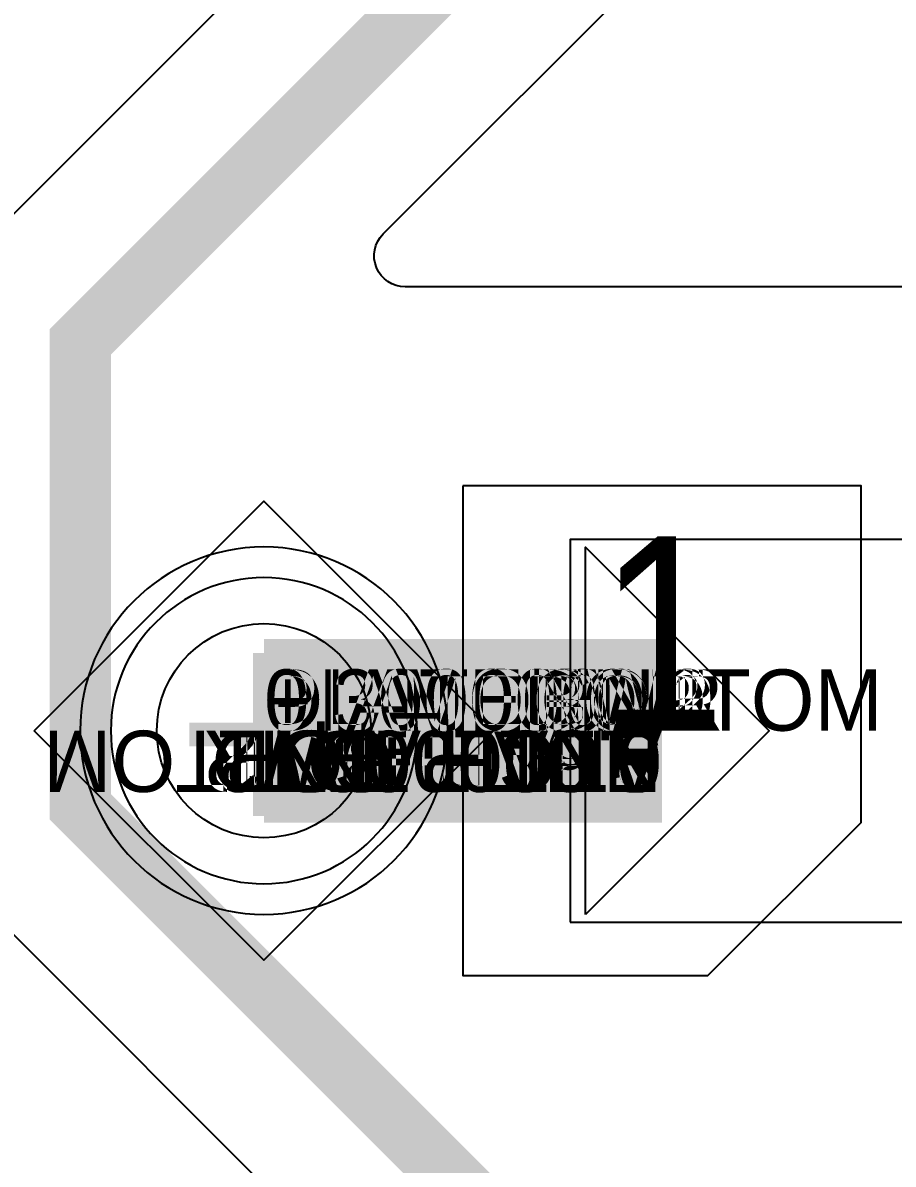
# Model space of a CAD drawing. Extents: x 0 to 323, y 0 to 320.
# Drawn here: x 21.562 to 24.405, y 106.084 to 109.812 of the extents above; entities that cross this region are included whole.
import ezdxf
from ezdxf.enums import TextEntityAlignment as Align

# ---------------------------------------------------------------- set-up
doc = ezdxf.new("R2010")
doc.units = 0
doc.header["$MEASUREMENT"] = 0
doc.layers.get('0').update_dxf_attribs({"linetype": 'CONTINUOUS'})
for name, color, linetype in [('CDN_FIGURES', 7, 'CONTINUOUS'), ('ETCH_BOTTOM', 7, 'CONTINUOUS'), ('ETCH_GND', 3, 'CONTINUOUS'), ('ETCH_INT1', 4, 'CONTINUOUS'), ('ETCH_INT2', 5, 'CONTINUOUS'), ('ETCH_PWR', 6, 'CONTINUOUS'), ('ETCH_TOP', 2, 'CONTINUOUS'), ('MANUFACTURING_NCLEGEND-1-6', 8, 'CONTINUOUS'), ('PACKAGE_GEOMETRY_ASSEMBLY_TOP', 11, 'CONTINUOUS'), ('PACKAGE_GEOMETRY_PIN_NUMBER', 9, 'CONTINUOUS')]:
    doc.layers.add(name, color=color, linetype=linetype)

# ---------------------------------------------------------------- blocks, each defined once
blk = doc.blocks.new('PAD_INFO')
for tag in ['SHAPE_TYPE', 'PAD_HEIGHT', 'PAD_LAYER', 'PAD_TYPE', 'PAD_WIDTH']:
    blk.add_attdef(tag, (0, 0), '', height=0.2)
at = {"flags": 2}
blk.add_attdef('CDN_TYPE', (0, 0), '', height=0.2, dxfattribs=at)
blk = doc.blocks.new('DRILL_INFO')
at = {"flags": 2}
blk.add_attdef('CDN_TYPE', (0, 0), '', height=0.2, dxfattribs=at)
for tag in ['FSHAPE', 'FCHAR', 'DRILL_HEIGHT', 'DIAMETER', 'PLATED', 'DRILL_WIDTH']:
    blk.add_attdef(tag, (0, 0), '', height=0.2)
blk = doc.blocks.new('VIA0700X0300')
at = {"layer": 'ETCH_BOTTOM'}
blk.add_circle((0, 0), 0.35, dxfattribs=at)
at = {"layer": 'ETCH_GND'}
blk.add_circle((0, 0), 0.35, dxfattribs=at)
at = {"layer": 'ETCH_INT1'}
blk.add_circle((0, 0), 0.35, dxfattribs=at)
at = {"layer": 'ETCH_INT2'}
blk.add_circle((0, 0), 0.35, dxfattribs=at)
at = {"layer": 'ETCH_PWR'}
blk.add_circle((0, 0), 0.35, dxfattribs=at)
at = {"layer": 'ETCH_TOP'}
blk.add_circle((0, 0), 0.35, dxfattribs=at)
ref = blk.add_blockref('PAD_INFO', (0, 0))
ref.add_attrib('PAD_LAYER', 'ETCH_TOP', (0, 0), dxfattribs={"height": 0.2})
ref.add_attrib('SHAPE_TYPE', 'NULL', (0, 0), dxfattribs={"height": 0.2})
ref.add_attrib('PAD_TYPE', 'ANTIPAD', (0, 0), dxfattribs={"height": 0.2})
ref.add_attrib('PAD_WIDTH', '0.000000', (0, 0), dxfattribs={"height": 0.2})
ref.add_attrib('PAD_HEIGHT', '0.000000', (0, 0), dxfattribs={"height": 0.2})
ref = blk.add_blockref('PAD_INFO', (0, 0))
ref.add_attrib('PAD_LAYER', 'ETCH_GND', (0, 0), dxfattribs={"height": 0.2})
ref.add_attrib('SHAPE_TYPE', 'NULL', (0, 0), dxfattribs={"height": 0.2})
ref.add_attrib('PAD_TYPE', 'ANTIPAD', (0, 0), dxfattribs={"height": 0.2})
ref.add_attrib('PAD_WIDTH', '0.000000', (0, 0), dxfattribs={"height": 0.2})
ref.add_attrib('PAD_HEIGHT', '0.000000', (0, 0), dxfattribs={"height": 0.2})
ref = blk.add_blockref('PAD_INFO', (0, 0))
ref.add_attrib('PAD_LAYER', 'ETCH_INT1', (0, 0), dxfattribs={"height": 0.2})
ref.add_attrib('SHAPE_TYPE', 'NULL', (0, 0), dxfattribs={"height": 0.2})
ref.add_attrib('PAD_TYPE', 'ANTIPAD', (0, 0), dxfattribs={"height": 0.2})
ref.add_attrib('PAD_WIDTH', '0.000000', (0, 0), dxfattribs={"height": 0.2})
ref.add_attrib('PAD_HEIGHT', '0.000000', (0, 0), dxfattribs={"height": 0.2})
ref = blk.add_blockref('PAD_INFO', (0, 0))
ref.add_attrib('PAD_LAYER', 'ETCH_INT2', (0, 0), dxfattribs={"height": 0.2})
ref.add_attrib('SHAPE_TYPE', 'NULL', (0, 0), dxfattribs={"height": 0.2})
ref.add_attrib('PAD_TYPE', 'ANTIPAD', (0, 0), dxfattribs={"height": 0.2})
ref.add_attrib('PAD_WIDTH', '0.000000', (0, 0), dxfattribs={"height": 0.2})
ref.add_attrib('PAD_HEIGHT', '0.000000', (0, 0), dxfattribs={"height": 0.2})
ref = blk.add_blockref('PAD_INFO', (0, 0))
ref.add_attrib('PAD_LAYER', 'ETCH_PWR', (0, 0), dxfattribs={"height": 0.2})
ref.add_attrib('SHAPE_TYPE', 'NULL', (0, 0), dxfattribs={"height": 0.2})
ref.add_attrib('PAD_TYPE', 'ANTIPAD', (0, 0), dxfattribs={"height": 0.2})
ref.add_attrib('PAD_WIDTH', '0.000000', (0, 0), dxfattribs={"height": 0.2})
ref.add_attrib('PAD_HEIGHT', '0.000000', (0, 0), dxfattribs={"height": 0.2})
ref = blk.add_blockref('PAD_INFO', (0, 0))
ref.add_attrib('PAD_LAYER', 'ETCH_BOTTOM', (0, 0), dxfattribs={"height": 0.2})
ref.add_attrib('SHAPE_TYPE', 'NULL', (0, 0), dxfattribs={"height": 0.2})
ref.add_attrib('PAD_TYPE', 'ANTIPAD', (0, 0), dxfattribs={"height": 0.2})
ref.add_attrib('PAD_WIDTH', '0.000000', (0, 0), dxfattribs={"height": 0.2})
ref.add_attrib('PAD_HEIGHT', '0.000000', (0, 0), dxfattribs={"height": 0.2})
ref = blk.add_blockref('PAD_INFO', (0, 0))
ref.add_attrib('PAD_LAYER', 'ETCH_TOP', (0, 0), dxfattribs={"height": 0.2})
ref.add_attrib('SHAPE_TYPE', 'NULL', (0, 0), dxfattribs={"height": 0.2})
ref.add_attrib('PAD_TYPE', 'THERMAL', (0, 0), dxfattribs={"height": 0.2})
ref.add_attrib('PAD_WIDTH', '0.000000', (0, 0), dxfattribs={"height": 0.2})
ref.add_attrib('PAD_HEIGHT', '0.000000', (0, 0), dxfattribs={"height": 0.2})
ref = blk.add_blockref('PAD_INFO', (0, 0))
ref.add_attrib('PAD_LAYER', 'ETCH_GND', (0, 0), dxfattribs={"height": 0.2})
ref.add_attrib('SHAPE_TYPE', 'NULL', (0, 0), dxfattribs={"height": 0.2})
ref.add_attrib('PAD_TYPE', 'THERMAL', (0, 0), dxfattribs={"height": 0.2})
ref.add_attrib('PAD_WIDTH', '0.000000', (0, 0), dxfattribs={"height": 0.2})
ref.add_attrib('PAD_HEIGHT', '0.000000', (0, 0), dxfattribs={"height": 0.2})
ref = blk.add_blockref('PAD_INFO', (0, 0))
ref.add_attrib('PAD_LAYER', 'ETCH_INT1', (0, 0), dxfattribs={"height": 0.2})
ref.add_attrib('SHAPE_TYPE', 'NULL', (0, 0), dxfattribs={"height": 0.2})
ref.add_attrib('PAD_TYPE', 'THERMAL', (0, 0), dxfattribs={"height": 0.2})
ref.add_attrib('PAD_WIDTH', '0.000000', (0, 0), dxfattribs={"height": 0.2})
ref.add_attrib('PAD_HEIGHT', '0.000000', (0, 0), dxfattribs={"height": 0.2})
ref = blk.add_blockref('PAD_INFO', (0, 0))
ref.add_attrib('PAD_LAYER', 'ETCH_INT2', (0, 0), dxfattribs={"height": 0.2})
ref.add_attrib('SHAPE_TYPE', 'NULL', (0, 0), dxfattribs={"height": 0.2})
ref.add_attrib('PAD_TYPE', 'THERMAL', (0, 0), dxfattribs={"height": 0.2})
ref.add_attrib('PAD_WIDTH', '0.000000', (0, 0), dxfattribs={"height": 0.2})
ref.add_attrib('PAD_HEIGHT', '0.000000', (0, 0), dxfattribs={"height": 0.2})
ref = blk.add_blockref('PAD_INFO', (0, 0))
ref.add_attrib('PAD_LAYER', 'ETCH_PWR', (0, 0), dxfattribs={"height": 0.2})
ref.add_attrib('SHAPE_TYPE', 'NULL', (0, 0), dxfattribs={"height": 0.2})
ref.add_attrib('PAD_TYPE', 'THERMAL', (0, 0), dxfattribs={"height": 0.2})
ref.add_attrib('PAD_WIDTH', '0.000000', (0, 0), dxfattribs={"height": 0.2})
ref.add_attrib('PAD_HEIGHT', '0.000000', (0, 0), dxfattribs={"height": 0.2})
ref = blk.add_blockref('PAD_INFO', (0, 0))
ref.add_attrib('PAD_LAYER', 'ETCH_BOTTOM', (0, 0), dxfattribs={"height": 0.2})
ref.add_attrib('SHAPE_TYPE', 'NULL', (0, 0), dxfattribs={"height": 0.2})
ref.add_attrib('PAD_TYPE', 'THERMAL', (0, 0), dxfattribs={"height": 0.2})
ref.add_attrib('PAD_WIDTH', '0.000000', (0, 0), dxfattribs={"height": 0.2})
ref.add_attrib('PAD_HEIGHT', '0.000000', (0, 0), dxfattribs={"height": 0.2})
ref = blk.add_blockref('PAD_INFO', (0, 0))
ref.add_attrib('PAD_LAYER', 'ETCH_TOP', (0, 0), dxfattribs={"height": 0.2})
ref.add_attrib('SHAPE_TYPE', 'CIRCLE', (0, 0), dxfattribs={"height": 0.2})
ref.add_attrib('PAD_TYPE', 'REGULAR', (0, 0), dxfattribs={"height": 0.2})
ref.add_attrib('PAD_WIDTH', '0.700000', (0, 0), dxfattribs={"height": 0.2})
ref.add_attrib('PAD_HEIGHT', '0.700000', (0, 0), dxfattribs={"height": 0.2})
ref = blk.add_blockref('PAD_INFO', (0, 0))
ref.add_attrib('PAD_LAYER', 'ETCH_GND', (0, 0), dxfattribs={"height": 0.2})
ref.add_attrib('SHAPE_TYPE', 'CIRCLE', (0, 0), dxfattribs={"height": 0.2})
ref.add_attrib('PAD_TYPE', 'REGULAR', (0, 0), dxfattribs={"height": 0.2})
ref.add_attrib('PAD_WIDTH', '0.700000', (0, 0), dxfattribs={"height": 0.2})
ref.add_attrib('PAD_HEIGHT', '0.700000', (0, 0), dxfattribs={"height": 0.2})
ref = blk.add_blockref('PAD_INFO', (0, 0))
ref.add_attrib('PAD_LAYER', 'ETCH_INT1', (0, 0), dxfattribs={"height": 0.2})
ref.add_attrib('SHAPE_TYPE', 'CIRCLE', (0, 0), dxfattribs={"height": 0.2})
ref.add_attrib('PAD_TYPE', 'REGULAR', (0, 0), dxfattribs={"height": 0.2})
ref.add_attrib('PAD_WIDTH', '0.700000', (0, 0), dxfattribs={"height": 0.2})
ref.add_attrib('PAD_HEIGHT', '0.700000', (0, 0), dxfattribs={"height": 0.2})
ref = blk.add_blockref('PAD_INFO', (0, 0))
ref.add_attrib('PAD_LAYER', 'ETCH_INT2', (0, 0), dxfattribs={"height": 0.2})
ref.add_attrib('SHAPE_TYPE', 'CIRCLE', (0, 0), dxfattribs={"height": 0.2})
ref.add_attrib('PAD_TYPE', 'REGULAR', (0, 0), dxfattribs={"height": 0.2})
ref.add_attrib('PAD_WIDTH', '0.700000', (0, 0), dxfattribs={"height": 0.2})
ref.add_attrib('PAD_HEIGHT', '0.700000', (0, 0), dxfattribs={"height": 0.2})
ref = blk.add_blockref('PAD_INFO', (0, 0))
ref.add_attrib('PAD_LAYER', 'ETCH_PWR', (0, 0), dxfattribs={"height": 0.2})
ref.add_attrib('SHAPE_TYPE', 'CIRCLE', (0, 0), dxfattribs={"height": 0.2})
ref.add_attrib('PAD_TYPE', 'REGULAR', (0, 0), dxfattribs={"height": 0.2})
ref.add_attrib('PAD_WIDTH', '0.700000', (0, 0), dxfattribs={"height": 0.2})
ref.add_attrib('PAD_HEIGHT', '0.700000', (0, 0), dxfattribs={"height": 0.2})
ref = blk.add_blockref('PAD_INFO', (0, 0))
ref.add_attrib('PAD_LAYER', 'ETCH_BOTTOM', (0, 0), dxfattribs={"height": 0.2})
ref.add_attrib('SHAPE_TYPE', 'CIRCLE', (0, 0), dxfattribs={"height": 0.2})
ref.add_attrib('PAD_TYPE', 'REGULAR', (0, 0), dxfattribs={"height": 0.2})
ref.add_attrib('PAD_WIDTH', '0.700000', (0, 0), dxfattribs={"height": 0.2})
ref.add_attrib('PAD_HEIGHT', '0.700000', (0, 0), dxfattribs={"height": 0.2})
ref = blk.add_blockref('DRILL_INFO', (0, 0))
ref.add_attrib('DIAMETER', '0.300000', (0, 0), dxfattribs={"height": 0.2})
ref.add_attrib('PLATED', 'PLATED', (0, 0), dxfattribs={"height": 0.2})
ref.add_attrib('FSHAPE', 'DIAMOND', (0, 0), dxfattribs={"height": 0.2})
ref.add_attrib('FCHAR', '+', (0, 0), dxfattribs={"height": 0.2})
ref.add_attrib('DRILL_WIDTH', '1.500000', (0, 0), dxfattribs={"height": 0.2})
ref.add_attrib('DRILL_HEIGHT', '1.500000', (0, 0), dxfattribs={"height": 0.2})
for tag in ['CDN_TYPE', 'PIN']:
    blk.add_attdef(tag, (0, 0), '', height=0.2)
at = {"flags": 2}
for tag in ['PSTKNAME', 'BBV']:
    blk.add_attdef(tag, (0, 0), '', height=0.2, dxfattribs=at)
blk = doc.blocks.new('FIGURE_DIAMOND')
at = {"layer": 'CDN_FIGURES'}
blk.add_lwpolyline([(-0.5, 0), (0, 0.5), (0.5, 0), (0, -0.5)], close=True, dxfattribs=at)
blk = doc.blocks.new('RC1300X1600TS_VD')
at = {"layer": 'ETCH_TOP'}
blk.add_lwpolyline([(0.65, -0.8), (0.65, 0.8), (-0.15, 0.8), (-0.65, 0.3), (-0.65, -0.8)], close=True, dxfattribs=at)
ref = blk.add_blockref('PAD_INFO', (0, 0))
ref.add_attrib('PAD_LAYER', 'ETCH_TOP', (0, 0), dxfattribs={"height": 0.2})
ref.add_attrib('SHAPE_TYPE', 'NULL', (0, 0), dxfattribs={"height": 0.2})
ref.add_attrib('PAD_TYPE', 'ANTIPAD', (0, 0), dxfattribs={"height": 0.2})
ref.add_attrib('PAD_WIDTH', '0.000000', (0, 0), dxfattribs={"height": 0.2})
ref.add_attrib('PAD_HEIGHT', '0.000000', (0, 0), dxfattribs={"height": 0.2})
ref = blk.add_blockref('PAD_INFO', (0, 0))
ref.add_attrib('PAD_LAYER', 'ETCH_GND', (0, 0), dxfattribs={"height": 0.2})
ref.add_attrib('SHAPE_TYPE', 'NULL', (0, 0), dxfattribs={"height": 0.2})
ref.add_attrib('PAD_TYPE', 'ANTIPAD', (0, 0), dxfattribs={"height": 0.2})
ref.add_attrib('PAD_WIDTH', '0.000000', (0, 0), dxfattribs={"height": 0.2})
ref.add_attrib('PAD_HEIGHT', '0.000000', (0, 0), dxfattribs={"height": 0.2})
ref = blk.add_blockref('PAD_INFO', (0, 0))
ref.add_attrib('PAD_LAYER', 'ETCH_INT1', (0, 0), dxfattribs={"height": 0.2})
ref.add_attrib('SHAPE_TYPE', 'NULL', (0, 0), dxfattribs={"height": 0.2})
ref.add_attrib('PAD_TYPE', 'ANTIPAD', (0, 0), dxfattribs={"height": 0.2})
ref.add_attrib('PAD_WIDTH', '0.000000', (0, 0), dxfattribs={"height": 0.2})
ref.add_attrib('PAD_HEIGHT', '0.000000', (0, 0), dxfattribs={"height": 0.2})
ref = blk.add_blockref('PAD_INFO', (0, 0))
ref.add_attrib('PAD_LAYER', 'ETCH_INT2', (0, 0), dxfattribs={"height": 0.2})
ref.add_attrib('SHAPE_TYPE', 'NULL', (0, 0), dxfattribs={"height": 0.2})
ref.add_attrib('PAD_TYPE', 'ANTIPAD', (0, 0), dxfattribs={"height": 0.2})
ref.add_attrib('PAD_WIDTH', '0.000000', (0, 0), dxfattribs={"height": 0.2})
ref.add_attrib('PAD_HEIGHT', '0.000000', (0, 0), dxfattribs={"height": 0.2})
ref = blk.add_blockref('PAD_INFO', (0, 0))
ref.add_attrib('PAD_LAYER', 'ETCH_PWR', (0, 0), dxfattribs={"height": 0.2})
ref.add_attrib('SHAPE_TYPE', 'NULL', (0, 0), dxfattribs={"height": 0.2})
ref.add_attrib('PAD_TYPE', 'ANTIPAD', (0, 0), dxfattribs={"height": 0.2})
ref.add_attrib('PAD_WIDTH', '0.000000', (0, 0), dxfattribs={"height": 0.2})
ref.add_attrib('PAD_HEIGHT', '0.000000', (0, 0), dxfattribs={"height": 0.2})
ref = blk.add_blockref('PAD_INFO', (0, 0))
ref.add_attrib('PAD_LAYER', 'ETCH_BOTTOM', (0, 0), dxfattribs={"height": 0.2})
ref.add_attrib('SHAPE_TYPE', 'NULL', (0, 0), dxfattribs={"height": 0.2})
ref.add_attrib('PAD_TYPE', 'ANTIPAD', (0, 0), dxfattribs={"height": 0.2})
ref.add_attrib('PAD_WIDTH', '0.000000', (0, 0), dxfattribs={"height": 0.2})
ref.add_attrib('PAD_HEIGHT', '0.000000', (0, 0), dxfattribs={"height": 0.2})
ref = blk.add_blockref('PAD_INFO', (0, 0))
ref.add_attrib('PAD_LAYER', 'ETCH_TOP', (0, 0), dxfattribs={"height": 0.2})
ref.add_attrib('SHAPE_TYPE', 'NULL', (0, 0), dxfattribs={"height": 0.2})
ref.add_attrib('PAD_TYPE', 'THERMAL', (0, 0), dxfattribs={"height": 0.2})
ref.add_attrib('PAD_WIDTH', '0.000000', (0, 0), dxfattribs={"height": 0.2})
ref.add_attrib('PAD_HEIGHT', '0.000000', (0, 0), dxfattribs={"height": 0.2})
ref = blk.add_blockref('PAD_INFO', (0, 0))
ref.add_attrib('PAD_LAYER', 'ETCH_GND', (0, 0), dxfattribs={"height": 0.2})
ref.add_attrib('SHAPE_TYPE', 'NULL', (0, 0), dxfattribs={"height": 0.2})
ref.add_attrib('PAD_TYPE', 'THERMAL', (0, 0), dxfattribs={"height": 0.2})
ref.add_attrib('PAD_WIDTH', '0.000000', (0, 0), dxfattribs={"height": 0.2})
ref.add_attrib('PAD_HEIGHT', '0.000000', (0, 0), dxfattribs={"height": 0.2})
ref = blk.add_blockref('PAD_INFO', (0, 0))
ref.add_attrib('PAD_LAYER', 'ETCH_INT1', (0, 0), dxfattribs={"height": 0.2})
ref.add_attrib('SHAPE_TYPE', 'NULL', (0, 0), dxfattribs={"height": 0.2})
ref.add_attrib('PAD_TYPE', 'THERMAL', (0, 0), dxfattribs={"height": 0.2})
ref.add_attrib('PAD_WIDTH', '0.000000', (0, 0), dxfattribs={"height": 0.2})
ref.add_attrib('PAD_HEIGHT', '0.000000', (0, 0), dxfattribs={"height": 0.2})
ref = blk.add_blockref('PAD_INFO', (0, 0))
ref.add_attrib('PAD_LAYER', 'ETCH_INT2', (0, 0), dxfattribs={"height": 0.2})
ref.add_attrib('SHAPE_TYPE', 'NULL', (0, 0), dxfattribs={"height": 0.2})
ref.add_attrib('PAD_TYPE', 'THERMAL', (0, 0), dxfattribs={"height": 0.2})
ref.add_attrib('PAD_WIDTH', '0.000000', (0, 0), dxfattribs={"height": 0.2})
ref.add_attrib('PAD_HEIGHT', '0.000000', (0, 0), dxfattribs={"height": 0.2})
ref = blk.add_blockref('PAD_INFO', (0, 0))
ref.add_attrib('PAD_LAYER', 'ETCH_PWR', (0, 0), dxfattribs={"height": 0.2})
ref.add_attrib('SHAPE_TYPE', 'NULL', (0, 0), dxfattribs={"height": 0.2})
ref.add_attrib('PAD_TYPE', 'THERMAL', (0, 0), dxfattribs={"height": 0.2})
ref.add_attrib('PAD_WIDTH', '0.000000', (0, 0), dxfattribs={"height": 0.2})
ref.add_attrib('PAD_HEIGHT', '0.000000', (0, 0), dxfattribs={"height": 0.2})
ref = blk.add_blockref('PAD_INFO', (0, 0))
ref.add_attrib('PAD_LAYER', 'ETCH_BOTTOM', (0, 0), dxfattribs={"height": 0.2})
ref.add_attrib('SHAPE_TYPE', 'NULL', (0, 0), dxfattribs={"height": 0.2})
ref.add_attrib('PAD_TYPE', 'THERMAL', (0, 0), dxfattribs={"height": 0.2})
ref.add_attrib('PAD_WIDTH', '0.000000', (0, 0), dxfattribs={"height": 0.2})
ref.add_attrib('PAD_HEIGHT', '0.000000', (0, 0), dxfattribs={"height": 0.2})
ref = blk.add_blockref('PAD_INFO', (0, 0))
ref.add_attrib('PAD_LAYER', 'ETCH_GND', (0, 0), dxfattribs={"height": 0.2})
ref.add_attrib('SHAPE_TYPE', 'NULL', (0, 0), dxfattribs={"height": 0.2})
ref.add_attrib('PAD_TYPE', 'REGULAR', (0, 0), dxfattribs={"height": 0.2})
ref.add_attrib('PAD_WIDTH', '0.000000', (0, 0), dxfattribs={"height": 0.2})
ref.add_attrib('PAD_HEIGHT', '0.000000', (0, 0), dxfattribs={"height": 0.2})
ref = blk.add_blockref('PAD_INFO', (0, 0))
ref.add_attrib('PAD_LAYER', 'ETCH_INT1', (0, 0), dxfattribs={"height": 0.2})
ref.add_attrib('SHAPE_TYPE', 'NULL', (0, 0), dxfattribs={"height": 0.2})
ref.add_attrib('PAD_TYPE', 'REGULAR', (0, 0), dxfattribs={"height": 0.2})
ref.add_attrib('PAD_WIDTH', '0.000000', (0, 0), dxfattribs={"height": 0.2})
ref.add_attrib('PAD_HEIGHT', '0.000000', (0, 0), dxfattribs={"height": 0.2})
ref = blk.add_blockref('PAD_INFO', (0, 0))
ref.add_attrib('PAD_LAYER', 'ETCH_INT2', (0, 0), dxfattribs={"height": 0.2})
ref.add_attrib('SHAPE_TYPE', 'NULL', (0, 0), dxfattribs={"height": 0.2})
ref.add_attrib('PAD_TYPE', 'REGULAR', (0, 0), dxfattribs={"height": 0.2})
ref.add_attrib('PAD_WIDTH', '0.000000', (0, 0), dxfattribs={"height": 0.2})
ref.add_attrib('PAD_HEIGHT', '0.000000', (0, 0), dxfattribs={"height": 0.2})
ref = blk.add_blockref('PAD_INFO', (0, 0))
ref.add_attrib('PAD_LAYER', 'ETCH_PWR', (0, 0), dxfattribs={"height": 0.2})
ref.add_attrib('SHAPE_TYPE', 'NULL', (0, 0), dxfattribs={"height": 0.2})
ref.add_attrib('PAD_TYPE', 'REGULAR', (0, 0), dxfattribs={"height": 0.2})
ref.add_attrib('PAD_WIDTH', '0.000000', (0, 0), dxfattribs={"height": 0.2})
ref.add_attrib('PAD_HEIGHT', '0.000000', (0, 0), dxfattribs={"height": 0.2})
ref = blk.add_blockref('PAD_INFO', (0, 0))
ref.add_attrib('PAD_LAYER', 'ETCH_BOTTOM', (0, 0), dxfattribs={"height": 0.2})
ref.add_attrib('SHAPE_TYPE', 'NULL', (0, 0), dxfattribs={"height": 0.2})
ref.add_attrib('PAD_TYPE', 'REGULAR', (0, 0), dxfattribs={"height": 0.2})
ref.add_attrib('PAD_WIDTH', '0.000000', (0, 0), dxfattribs={"height": 0.2})
ref.add_attrib('PAD_HEIGHT', '0.000000', (0, 0), dxfattribs={"height": 0.2})
ref = blk.add_blockref('DRILL_INFO', (0, 0))
ref.add_attrib('DIAMETER', '0.000000', (0, 0), dxfattribs={"height": 0.2})
ref.add_attrib('PLATED', 'PLATED', (0, 0), dxfattribs={"height": 0.2})
ref.add_attrib('FSHAPE', 'NULL', (0, 0), dxfattribs={"height": 0.2})
ref.add_attrib('DRILL_WIDTH', '0.000000', (0, 0), dxfattribs={"height": 0.2})
ref.add_attrib('DRILL_HEIGHT', '0.000000', (0, 0), dxfattribs={"height": 0.2})
ref = blk.add_blockref('PAD_INFO', (0, 0))
ref.add_attrib('PAD_LAYER', 'ETCH_TOP', (0, 0), dxfattribs={"height": 0.2})
ref.add_attrib('SHAPE_TYPE', 'SHAPE', (0, 0), dxfattribs={"height": 0.2})
ref.add_attrib('PAD_TYPE', 'REGULAR', (0, 0), dxfattribs={"height": 0.2})
ref.add_attrib('PAD_WIDTH', '1.300000', (0, 0), dxfattribs={"height": 0.2})
ref.add_attrib('PAD_HEIGHT', '1.600000', (0, 0), dxfattribs={"height": 0.2})
for tag in ['CDN_TYPE', 'PIN']:
    blk.add_attdef(tag, (0, 0), '', height=0.2)
at = {"flags": 2}
for tag in ['PSTKNAME', 'BBV']:
    blk.add_attdef(tag, (0, 0), '', height=0.2, dxfattribs=at)
blk = doc.blocks.new('F330')
at = {"layer": 'PACKAGE_GEOMETRY_ASSEMBLY_TOP'}
for points in [[(-1.15, -0.625), (1.15, -0.625), (1.15, 0.625), (-1.15, 0.625)], [(-1.1, -0.6), (-1.1, 0.6), (-0.5, 0)]]:
    blk.add_lwpolyline(points, close=True, dxfattribs=at)
at = {"layer": 'ETCH_TOP'}
ref = blk.add_blockref('RC1300X1600TS_VD', (-0.85, 0), dxfattribs=dict(at, rotation=180))
ref.add_attrib('CDN_TYPE', 'PIN', (0, 0), dxfattribs={"height": 0.2})
ref.add_attrib('PIN', '1', (0, 0), dxfattribs={"height": 0.2})
at = {"flags": 2}
for tag in ['SYMBOL_TYPE', 'CDN_TYPE', 'REFDES']:
    blk.add_attdef(tag, (0, 0), '', height=0.2, dxfattribs=at)

msp = doc.modelspace()

# ---------------------------------------------------------------- linework, layer by layer
at = {"layer": 'ETCH_BOTTOM'}
msp.add_lwpolyline([(22.35, 108.1001, 1), (22.35, 106.8999, 1)], format="xyb", close=True, dxfattribs=at)
at = {"layer": 'ETCH_GND'}
msp.add_lwpolyline([(22.8501, 107.5, 1), (21.8499, 107.5, 1)], format="xyb", close=True, dxfattribs=at)
at = {"layer": 'ETCH_INT1'}
msp.add_lwpolyline([(22.9501, 107.5, 1), (21.7499, 107.5, 1)], format="xyb", close=True, dxfattribs=at)
at = {"layer": 'ETCH_INT2'}
msp.add_lwpolyline([(22.8501, 107.5, 1), (21.8499, 107.5, 1)], format="xyb", close=True, dxfattribs=at)
at = {"layer": 'ETCH_TOP'}
for points, format in [([(32.7761, 107.9251), (31.5501, 107.9251), (31.5501, 109.0001), (26.8499, 109.0001), (26.8499, 108.1501), (26.6501, 108.1501), (26.6501, 108.9501), (22.8114, 108.9501, -0.668179), (22.7397, 109.1232), (24.5495, 110.933), (24.58, 110.9217, 4.577307), (23.9017, 111.6), (23.913, 111.5695), (21.2999, 108.9564), (21.2999, 107.065), (22.6323, 105.7325, -0.404237), (22.6347, 105.5916, 0.043559), (22.5811, 105.5231), (22.5661, 105.5001), (18.1501, 105.5001), (18.1501, 105.9001), (14.0999, 105.9001)], "xyb"), ([(24.98, 112, 0.2, 0.2, 0), (21.75, 108.77, 0.2, 0.2, 0), (21.75, 107.2514, 0.2, 0.2, 0), (23.1514, 105.85, 0.2, 0.2, 0), (23.2486, 105.85, 0.2, 0.2, 0), (23.6, 105.4986, 0.2, 0.2, 0), (23.6, 103.05, 0.2, 0.2, 0), (23.15, 102.6, 0.2, 0.2, 0), (21.8, 102.6, 0.2, 0.2, 0)], "xyseb"), ([(23.65, 107.5, 0.6, 0.6, 0), (22.35, 107.5, 0.6, 0.6, 0)], "xyseb")]:
    msp.add_lwpolyline(points, format=format, dxfattribs=at)

# ---------------------------------------------------------------- block references
msp.add_blockref('F330', (24.5, 107.5))
msp.add_blockref('VIA0700X0300', (22.35, 107.5), dxfattribs=at)
at = {"layer": 'MANUFACTURING_NCLEGEND-1-6', "xscale": 1.5, "yscale": 1.5}
msp.add_blockref('FIGURE_DIAMOND', (22.35, 107.5), dxfattribs=at)

# ---------------------------------------------------------------- texts
at = {"layer": 'MANUFACTURING_NCLEGEND-1-6'}
msp.add_text('+', height=0.75, dxfattribs=at).set_placement((22.35, 107.5), align=Align.MIDDLE_CENTER)
at = {"layer": 'PACKAGE_GEOMETRY_PIN_NUMBER', "width": 0.88}
msp.add_text('1', height=0.635, dxfattribs=at).set_placement((23.65, 107.5), align=Align.CENTER)

doc.saveas('drawing.dxf')
